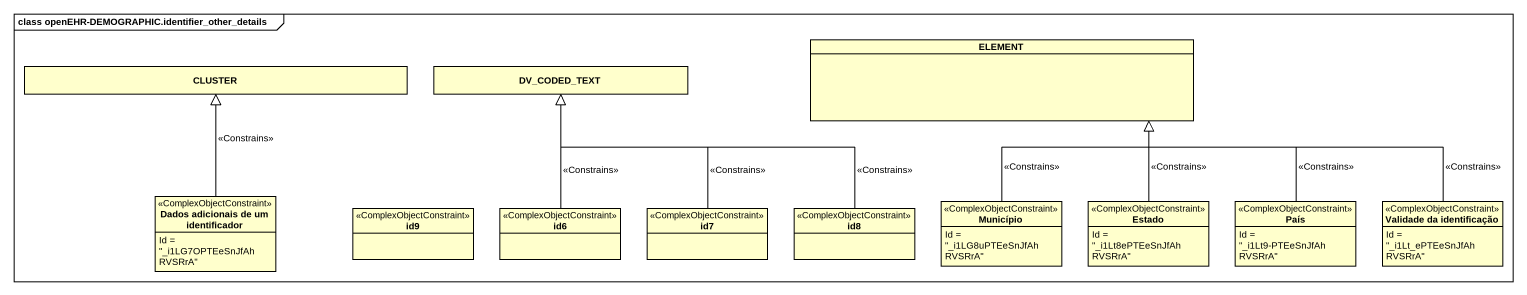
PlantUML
@startuml
mainframe class openEHR-DEMOGRAPHIC.identifier_other_details
hide circle
hide empty members
class ELEMENT
class CLUSTER
class DV_CODED_TEXT
class "Dados adicionais de um identificador" as Dados_adicionais_de_um <<ComplexObjectConstraint>> {
  Id = "_i1LG7OPTEeSnJfAhRVSRrA"
}
class Município <<ComplexObjectConstraint>> {
  Id = "_i1LG8uPTEeSnJfAhRVSRrA"
}
class Estado <<ComplexObjectConstraint>> {
  Id = "_i1Lt8ePTEeSnJfAhRVSRrA"
}
class País <<ComplexObjectConstraint>> {
  Id = "_i1Lt9-PTEeSnJfAhRVSRrA"
}
class "Validade da identificação" as Validade_da_identificação <<ComplexObjectConstraint>> {
  Id = "_i1Lt_ePTEeSnJfAhRVSRrA"
}
class id9 <<ComplexObjectConstraint>>
class id6 <<ComplexObjectConstraint>>
class id7 <<ComplexObjectConstraint>>
class id8 <<ComplexObjectConstraint>>
Dados_adicionais_de_um -up-|> CLUSTER : <<Constrains>>
Município -up-|> ELEMENT : <<Constrains>>
Estado -up-|> ELEMENT : <<Constrains>>
País -left-|> ELEMENT : <<Constrains>>
Validade_da_identificação -left-|> ELEMENT : <<Constrains>>
id6 -up-|> DV_CODED_TEXT : <<Constrains>>
id7 -up-|> DV_CODED_TEXT : <<Constrains>>
id8 -left-|> DV_CODED_TEXT : <<Constrains>>
@enduml
